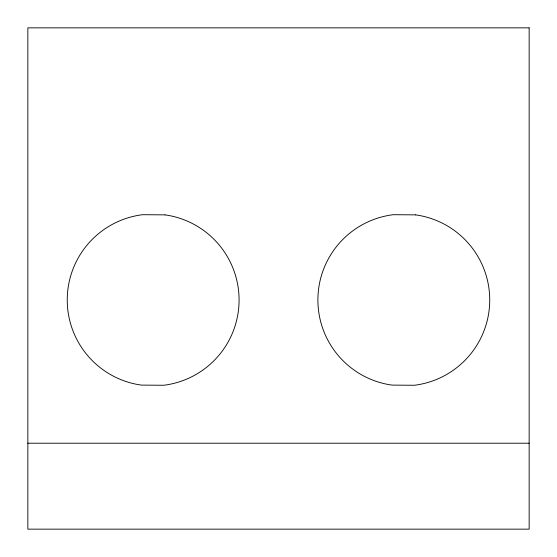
<?xml version="1.0" encoding="UTF-8"?>
<svg xmlns="http://www.w3.org/2000/svg" width="557" height="557" viewBox="0 0 557 557"><rect width="100%" height="100%" fill="white"/><g stroke="black" fill="none" stroke-linecap="round" stroke-linejoin="round"><path stroke-width="0.84" d="M27.85 443.212L529.15 443.212M529.15 27.85L27.85 27.85L27.85 529.15L529.15 529.15L529.15 27.85M415.668 214.87L393.235 214.703A85.938 85.938 0 0 0 391.982 385.103L414.415 385.263A85.938 85.938 0 0 0 415.668 214.87M165.018 214.87L142.585 214.703A85.938 85.938 0 0 0 141.332 385.103L163.765 385.263A85.938 85.938 0 0 0 165.018 214.87"/></g></svg>
